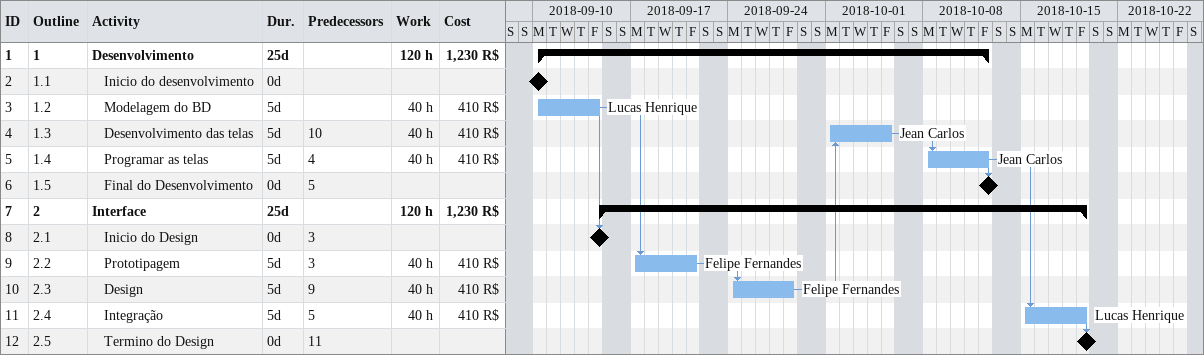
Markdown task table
| ID | WBS | Task | Duration | Start | Finish | Predecessors | Resources | Work (h) | Cost (R$) |
|---|---|---|---|---|---|---|---|---|---|
| 1 | 1 | **Desenvolvimento** | 25d | 2018-09-10 | 2018-10-12 |  |  | 120 | 1230 |
| 2 | 1.1 | Inicio do desenvolvimento | 0d | 2018-09-10 | 2018-09-10 |  |  |  |  |
| 3 | 1.2 | Modelagem do BD | 5d | 2018-09-10 | 2018-09-14 |  | Lucas Henrique | 40 | 410 |
| 4 | 1.3 | Desenvolvimento das telas | 5d | 2018-10-01 | 2018-10-05 | 10 | Jean Carlos | 40 | 410 |
| 5 | 1.4 | Programar as telas | 5d | 2018-10-08 | 2018-10-12 | 4 | Jean Carlos | 40 | 410 |
| 6 | 1.5 | Final do Desenvolvimento | 0d | 2018-10-12 | 2018-10-12 | 5 |  |  |  |
| 7 | 2 | **Interface** | 25d | 2018-09-14 | 2018-10-19 |  |  | 120 | 1230 |
| 8 | 2.1 | Inicio do Design | 0d | 2018-09-14 | 2018-09-14 | 3 |  |  |  |
| 9 | 2.2 | Prototipagem | 5d | 2018-09-17 | 2018-09-21 | 3 | Felipe Fernandes | 40 | 410 |
| 10 | 2.3 | Design | 5d | 2018-09-24 | 2018-09-28 | 9 | Felipe Fernandes | 40 | 410 |
| 11 | 2.4 | Integração | 5d | 2018-10-15 | 2018-10-19 | 5 | Lucas Henrique | 40 | 410 |
| 12 | 2.5 | Termino do Design | 0d | 2018-10-19 | 2018-10-19 | 11 |  |  |  |
